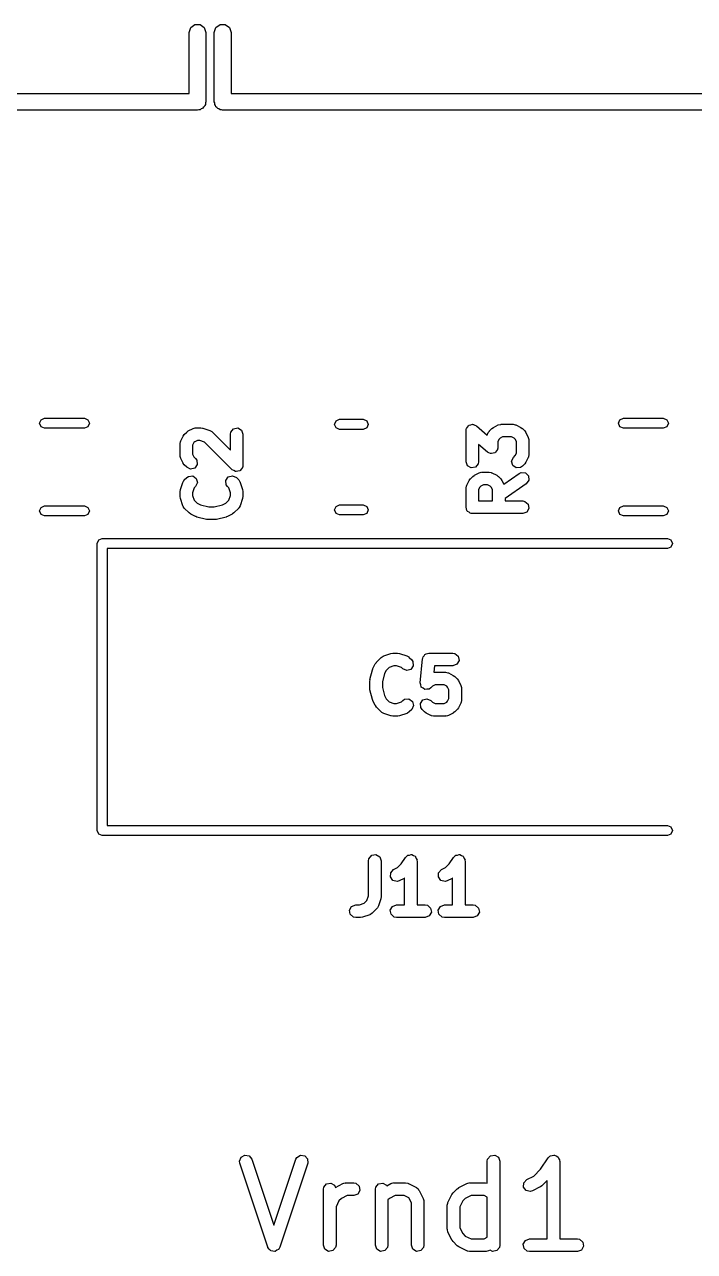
# Model space of a CAD drawing. Extents: x 83.3 to 116.7, y -116.7 to -83.3.
# Drawn here: x 95.34 to 103.32, y -116.73 to -102.11 of the extents above; entities that cross this region are included whole.
import ezdxf

# ---------------------------------------------------------------- set-up
doc = ezdxf.new("R2010")
doc.units = 0
doc.layers.add('BLACK', color=7, linetype='CONTINUOUS')

msp = doc.modelspace()

# ---------------------------------------------------------------- linework, layer by layer
at = {"layer": 'BLACK', "linetype": 'CONTINUOUS'}
for p, q in [((97.3, -102.2), (97.3191, -102.141)), ((97.3, -102.925), (97.3, -102.2)), ((97.3191, -102.141), (97.3691, -102.105)), ((97.3691, -102.105), (97.4309, -102.105)), ((97.4309, -102.105), (97.4809, -102.141)), ((97.4809, -102.141), (97.5, -102.2)), ((97.5, -102.2), (97.5, -103.025)), ((97.6, -102.2), (97.6191, -102.141)), ((97.6, -103.025), (97.6, -102.2)), ((97.6191, -102.141), (97.6691, -102.105)), ((97.6691, -102.105), (97.7309, -102.105)), ((97.7309, -102.105), (97.7809, -102.141)), ((97.7809, -102.141), (97.8, -102.2)), ((97.8, -102.2), (97.8, -102.925)), ((90.9, -102.925), (97.3, -102.925)), ((97.8, -102.925), (104.2, -102.925)), ((97.4809, -103.084), (97.4681, -103.093)), ((97.4858, -103.069), (97.4809, -103.084)), ((97.4951, -103.056), (97.4858, -103.069)), ((97.5, -103.025), (97.4951, -103.04)), ((97.4951, -103.04), (97.4951, -103.056)), ((97.6049, -103.04), (97.6, -103.025)), ((97.6049, -103.056), (97.6049, -103.04)), ((97.6142, -103.069), (97.6049, -103.056)), ((97.6191, -103.084), (97.6142, -103.069)), ((97.6319, -103.093), (97.6191, -103.084)), ((97.4, -103.125), (90.8, -103.125)), ((97.4151, -103.12), (97.4, -103.125)), ((97.4309, -103.12), (97.4151, -103.12)), ((97.4437, -103.111), (97.4309, -103.12)), ((97.4588, -103.106), (97.4437, -103.111)), ((97.4681, -103.093), (97.4588, -103.106)), ((97.6412, -103.106), (97.6319, -103.093)), ((97.6563, -103.111), (97.6412, -103.106)), ((97.6691, -103.12), (97.6563, -103.111)), ((97.6849, -103.12), (97.6691, -103.12)), ((97.7, -103.125), (97.6849, -103.12)), ((104.3, -103.125), (97.7, -103.125)), ((95.5177, -106.857), (95.5353, -106.815)), ((95.5353, -106.9), (95.5177, -106.857)), ((95.5353, -106.815), (95.5777, -106.797)), ((95.5777, -106.797), (96.0523, -106.797)), ((96.0523, -106.797), (96.0947, -106.815)), ((96.0947, -106.815), (96.1123, -106.857)), ((96.1123, -106.857), (96.0947, -106.9)), ((99.0344, -106.87), (99.052, -106.827)), ((99.052, -106.912), (99.0344, -106.87)), ((99.052, -106.827), (99.0944, -106.81)), ((99.0944, -106.81), (99.3756, -106.81)), ((99.3756, -106.81), (99.418, -106.827)), ((99.418, -106.827), (99.4356, -106.87)), ((99.4356, -106.87), (99.418, -106.912)), ((100.619, -106.903), (100.629, -106.886)), ((100.629, -106.886), (100.635, -106.884)), ((100.635, -106.884), (100.639, -106.879)), ((100.639, -106.879), (100.659, -106.876)), ((100.659, -106.876), (100.678, -106.869)), ((100.678, -106.869), (100.683, -106.871)), ((100.683, -106.871), (100.689, -106.87)), ((100.689, -106.87), (100.707, -106.88)), ((100.707, -106.88), (100.726, -106.888)), ((100.928, -106.906), (100.985, -106.877)), ((100.985, -106.877), (101.01, -106.87)), ((101.01, -106.87), (101.015, -106.871)), ((101.015, -106.871), (101.019, -106.869)), ((101.019, -106.869), (101.162, -106.869)), ((101.162, -106.869), (101.188, -106.874)), ((101.188, -106.874), (101.191, -106.877)), ((101.191, -106.877), (101.195, -106.877)), ((101.195, -106.877), (101.253, -106.906)), ((102.418, -106.857), (102.435, -106.815)), ((102.435, -106.9), (102.418, -106.857)), ((102.435, -106.815), (102.478, -106.797)), ((102.478, -106.797), (102.952, -106.797)), ((102.952, -106.797), (102.995, -106.815)), ((102.995, -106.815), (103.012, -106.857)), ((103.012, -106.857), (102.995, -106.9)), ((95.5777, -106.917), (95.5353, -106.9)), ((96.0523, -106.917), (95.5777, -106.917)), ((96.0947, -106.9), (96.0523, -106.917)), ((97.2001, -107.067), (97.2287, -107.01)), ((97.2287, -107.01), (97.242, -106.992)), ((97.242, -106.992), (97.2427, -106.991)), ((97.2427, -106.991), (97.2713, -106.962)), ((97.2713, -106.962), (97.2896, -106.949)), ((97.2896, -106.949), (97.2908, -106.948)), ((97.2908, -106.948), (97.3479, -106.919)), ((97.3479, -106.919), (97.3729, -106.912)), ((97.3729, -106.912), (97.3772, -106.913)), ((97.3772, -106.913), (97.3815, -106.911)), ((97.3815, -106.911), (97.4386, -106.911)), ((97.4386, -106.911), (97.4607, -106.915)), ((97.4607, -106.915), (97.4623, -106.915)), ((97.4623, -106.915), (97.548, -106.944)), ((97.548, -106.944), (97.5709, -106.956)), ((97.5709, -106.956), (97.5733, -106.96)), ((97.5733, -106.96), (97.5773, -106.962)), ((97.5773, -106.962), (97.7922, -107.177)), ((97.7922, -106.986), (97.7967, -106.961)), ((97.7922, -107.177), (97.7922, -106.986)), ((97.7967, -106.961), (97.8297, -106.922)), ((97.8297, -106.922), (97.8802, -106.913)), ((97.8802, -106.913), (97.9246, -106.938)), ((97.9246, -106.938), (97.9422, -106.986)), ((97.9422, -106.986), (97.9422, -107.358)), ((99.0944, -106.93), (99.052, -106.912)), ((99.3756, -106.93), (99.0944, -106.93)), ((99.418, -106.912), (99.3756, -106.93)), ((100.601, -106.944), (100.603, -106.933)), ((100.601, -107.316), (100.601, -106.944)), ((100.603, -106.93), (100.604, -106.927)), ((100.603, -106.933), (100.603, -106.93)), ((100.604, -106.927), (100.606, -106.919)), ((100.606, -106.919), (100.619, -106.903)), ((100.726, -106.888), (100.851, -106.998)), ((100.851, -106.998), (100.866, -106.968)), ((100.866, -106.968), (100.88, -106.95)), ((100.88, -106.948), (100.909, -106.92)), ((100.88, -106.95), (100.88, -106.948)), ((100.909, -106.92), (100.927, -106.907)), ((100.927, -106.907), (100.928, -106.906)), ((101.037, -107.019), (101.006, -107.034)), ((101.144, -107.019), (101.037, -107.019)), ((101.175, -107.034), (101.144, -107.019)), ((101.253, -106.906), (101.271, -106.919)), ((101.271, -106.919), (101.272, -106.92)), ((101.272, -106.92), (101.301, -106.948)), ((101.301, -106.948), (101.314, -106.967)), ((101.314, -106.967), (101.315, -106.968)), ((101.315, -106.968), (101.343, -107.025)), ((101.343, -107.025), (101.351, -107.05)), ((102.478, -106.917), (102.435, -106.9)), ((102.952, -106.917), (102.478, -106.917)), ((102.995, -106.9), (102.952, -106.917)), ((97.1922, -107.101), (97.1967, -107.075)), ((97.1922, -107.244), (97.1922, -107.101)), ((97.1967, -107.075), (97.1996, -107.072)), ((97.1996, -107.072), (97.2001, -107.067)), ((97.3574, -107.088), (97.3422, -107.118)), ((97.3422, -107.118), (97.3422, -107.226)), ((97.3687, -107.077), (97.3574, -107.088)), ((97.3992, -107.061), (97.3687, -107.077)), ((97.4264, -107.061), (97.3992, -107.061)), ((97.4838, -107.081), (97.4264, -107.061)), ((97.8141, -107.411), (97.4838, -107.081)), ((100.855, -107.201), (100.751, -107.109)), ((100.751, -107.109), (100.751, -107.316)), ((100.975, -107.17), (100.962, -107.185)), ((100.977, -107.161), (100.975, -107.17)), ((100.978, -107.159), (100.977, -107.161)), ((100.98, -107.144), (100.978, -107.155)), ((100.978, -107.155), (100.978, -107.159)), ((100.995, -107.046), (100.98, -107.076)), ((100.98, -107.076), (100.98, -107.144)), ((101.006, -107.034), (100.995, -107.046)), ((101.186, -107.046), (101.175, -107.034)), ((101.201, -107.076), (101.186, -107.046)), ((101.201, -107.212), (101.201, -107.076)), ((101.351, -107.05), (101.35, -107.054)), ((101.35, -107.054), (101.351, -107.058)), ((101.351, -107.058), (101.351, -107.23)), ((97.1937, -107.248), (97.1922, -107.244)), ((97.1927, -107.252), (97.1937, -107.248)), ((97.2001, -107.277), (97.1927, -107.252)), ((97.2287, -107.334), (97.2001, -107.277)), ((97.3422, -107.226), (97.3574, -107.256)), ((97.3574, -107.256), (97.3773, -107.276)), ((97.3773, -107.276), (97.3923, -107.298)), ((97.3923, -107.298), (97.3968, -107.349)), ((100.619, -107.364), (100.601, -107.316)), ((100.751, -107.316), (100.747, -107.341)), ((100.874, -107.208), (100.855, -107.201)), ((100.892, -107.218), (100.874, -107.208)), ((100.898, -107.217), (100.892, -107.218)), ((100.903, -107.219), (100.898, -107.217)), ((100.922, -107.213), (100.903, -107.219)), ((100.942, -107.209), (100.922, -107.213)), ((100.946, -107.205), (100.942, -107.209)), ((100.952, -107.203), (100.946, -107.205)), ((100.962, -107.185), (100.952, -107.203)), ((101.144, -107.309), (101.166, -107.263)), ((101.158, -107.359), (101.144, -107.309)), ((101.166, -107.263), (101.186, -107.243)), ((101.186, -107.243), (101.201, -107.212)), ((101.315, -107.321), (101.301, -107.339)), ((101.343, -107.263), (101.315, -107.321)), ((101.344, -107.259), (101.343, -107.263)), ((101.347, -107.256), (101.344, -107.259)), ((101.351, -107.23), (101.347, -107.256)), ((97.2299, -107.335), (97.2287, -107.334)), ((97.2427, -107.354), (97.2299, -107.335)), ((97.2713, -107.382), (97.2427, -107.354)), ((97.3178, -107.404), (97.2713, -107.382)), ((97.3673, -107.391), (97.3178, -107.404)), ((97.3968, -107.349), (97.3673, -107.391)), ((97.8346, -107.42), (97.8141, -107.411)), ((97.8541, -107.432), (97.8346, -107.42)), ((97.8575, -107.431), (97.8541, -107.432)), ((97.8606, -107.433), (97.8575, -107.431)), ((97.8824, -107.427), (97.8606, -107.433)), ((97.9047, -107.423), (97.8824, -107.427)), ((97.9069, -107.42), (97.9047, -107.423)), ((97.9102, -107.419), (97.9069, -107.42)), ((97.9231, -107.401), (97.9102, -107.419)), ((97.9376, -107.384), (97.9231, -107.401)), ((97.9385, -107.379), (97.9376, -107.384)), ((97.9396, -107.377), (97.9385, -107.379)), ((97.9422, -107.358), (97.9393, -107.374)), ((97.9393, -107.374), (97.9396, -107.377)), ((100.663, -107.389), (100.619, -107.364)), ((100.714, -107.381), (100.663, -107.389)), ((100.7, -107.477), (100.757, -107.449)), ((100.747, -107.341), (100.714, -107.381)), ((100.757, -107.449), (100.782, -107.441)), ((100.782, -107.441), (100.786, -107.442)), ((100.786, -107.442), (100.79, -107.441)), ((100.79, -107.441), (100.876, -107.441)), ((100.876, -107.441), (100.902, -107.445)), ((100.902, -107.445), (100.905, -107.448)), ((100.905, -107.448), (100.91, -107.449)), ((100.91, -107.449), (100.967, -107.477)), ((101.05, -107.582), (101.233, -107.454)), ((101.2, -107.388), (101.158, -107.359)), ((101.251, -107.384), (101.2, -107.388)), ((101.233, -107.454), (101.257, -107.443)), ((101.272, -107.369), (101.251, -107.384)), ((101.257, -107.443), (101.308, -107.448)), ((101.301, -107.34), (101.272, -107.369)), ((101.301, -107.339), (101.301, -107.34)), ((101.308, -107.448), (101.344, -107.484)), ((97.196, -107.648), (97.2246, -107.563)), ((97.2246, -107.563), (97.237, -107.54)), ((97.237, -107.54), (97.2408, -107.537)), ((97.2408, -107.537), (97.2427, -107.533)), ((97.2427, -107.533), (97.2713, -107.505)), ((97.2713, -107.505), (97.2926, -107.49)), ((97.2926, -107.49), (97.3437, -107.485)), ((97.3437, -107.485), (97.3858, -107.515)), ((97.3773, -107.611), (97.3613, -107.627)), ((97.399, -107.564), (97.3773, -107.611)), ((97.3858, -107.515), (97.399, -107.564)), ((97.7376, -107.538), (97.767, -107.496)), ((97.7421, -107.59), (97.7376, -107.538)), ((97.757, -107.611), (97.7421, -107.59)), ((97.773, -107.627), (97.757, -107.611)), ((97.767, -107.496), (97.8166, -107.483)), ((97.8166, -107.483), (97.8631, -107.505)), ((97.8631, -107.505), (97.8916, -107.533)), ((97.8916, -107.533), (97.9066, -107.555)), ((97.9066, -107.555), (97.907, -107.559)), ((97.907, -107.559), (97.9098, -107.563)), ((97.9098, -107.563), (97.9383, -107.648)), ((100.601, -107.63), (100.606, -107.604)), ((100.606, -107.604), (100.609, -107.601)), ((100.609, -107.596), (100.638, -107.539)), ((100.609, -107.601), (100.609, -107.596)), ((100.638, -107.539), (100.651, -107.521)), ((100.651, -107.521), (100.652, -107.52)), ((100.652, -107.52), (100.68, -107.491)), ((100.68, -107.491), (100.699, -107.478)), ((100.699, -107.478), (100.7, -107.477)), ((100.766, -107.617), (100.751, -107.648)), ((100.778, -107.606), (100.766, -107.617)), ((100.808, -107.591), (100.778, -107.606)), ((100.858, -107.591), (100.808, -107.591)), ((100.889, -107.606), (100.858, -107.591)), ((100.9, -107.617), (100.889, -107.606)), ((100.915, -107.648), (100.9, -107.617)), ((100.967, -107.477), (100.985, -107.49)), ((100.985, -107.49), (100.986, -107.491)), ((100.986, -107.491), (101.015, -107.52)), ((101.015, -107.52), (101.028, -107.538)), ((101.028, -107.538), (101.029, -107.539)), ((101.029, -107.539), (101.05, -107.582)), ((101.319, -107.577), (101.065, -107.755)), ((101.349, -107.535), (101.319, -107.577)), ((101.344, -107.484), (101.349, -107.535)), ((97.1922, -107.672), (97.1961, -107.65)), ((97.1922, -107.729), (97.1922, -107.672)), ((97.1927, -107.731), (97.1922, -107.729)), ((97.196, -107.753), (97.1927, -107.731)), ((97.1961, -107.65), (97.196, -107.648)), ((97.2246, -107.839), (97.196, -107.753)), ((97.3613, -107.627), (97.3422, -107.684)), ((97.3422, -107.684), (97.3422, -107.717)), ((97.3422, -107.717), (97.3613, -107.775)), ((97.7922, -107.684), (97.773, -107.627)), ((97.773, -107.775), (97.7922, -107.717)), ((97.7922, -107.717), (97.7922, -107.684)), ((97.9383, -107.753), (97.9098, -107.839)), ((97.9383, -107.648), (97.9416, -107.671)), ((97.9422, -107.729), (97.9383, -107.751)), ((97.9383, -107.751), (97.9383, -107.753)), ((97.9416, -107.671), (97.9422, -107.672)), ((97.9422, -107.672), (97.9422, -107.729)), ((100.601, -107.858), (100.601, -107.63)), ((100.751, -107.648), (100.751, -107.783)), ((100.915, -107.783), (100.915, -107.648)), ((101.065, -107.755), (101.065, -107.783)), ((95.5177, -107.902), (95.5353, -107.86)), ((95.5353, -107.945), (95.5177, -107.902)), ((95.5353, -107.86), (95.5777, -107.842)), ((95.5777, -107.842), (96.0523, -107.842)), ((96.0523, -107.842), (96.0947, -107.86)), ((96.0947, -107.86), (96.1123, -107.902)), ((96.1123, -107.902), (96.0947, -107.945)), ((97.2274, -107.842), (97.2246, -107.839)), ((97.2278, -107.847), (97.2274, -107.842)), ((97.2427, -107.868), (97.2278, -107.847)), ((97.2999, -107.925), (97.2427, -107.868)), ((97.3613, -107.775), (97.3973, -107.811)), ((97.3973, -107.811), (97.4362, -107.83)), ((97.4362, -107.83), (97.5335, -107.854)), ((97.5335, -107.854), (97.6008, -107.854)), ((97.6008, -107.854), (97.6981, -107.83)), ((97.6981, -107.83), (97.737, -107.811)), ((97.737, -107.811), (97.773, -107.775)), ((97.8916, -107.868), (97.8345, -107.925)), ((97.8935, -107.864), (97.8916, -107.868)), ((97.8973, -107.862), (97.8935, -107.864)), ((97.9098, -107.839), (97.8973, -107.862)), ((99.0344, -107.89), (99.052, -107.847)), ((99.052, -107.932), (99.0344, -107.89)), ((99.052, -107.847), (99.0944, -107.83)), ((99.0944, -107.83), (99.3756, -107.83)), ((99.3756, -107.83), (99.418, -107.847)), ((99.418, -107.847), (99.4356, -107.89)), ((99.4356, -107.89), (99.418, -107.932)), ((100.608, -107.877), (100.601, -107.858)), ((100.611, -107.896), (100.608, -107.877)), ((100.616, -107.9), (100.611, -107.896)), ((100.619, -107.907), (100.616, -107.9)), ((100.636, -107.916), (100.619, -107.907)), ((100.751, -107.783), (100.915, -107.783)), ((101.065, -107.783), (101.276, -107.783)), ((101.276, -107.783), (101.302, -107.788)), ((101.302, -107.788), (101.341, -107.821)), ((101.35, -107.872), (101.324, -107.916)), ((101.341, -107.821), (101.35, -107.872)), ((102.418, -107.902), (102.435, -107.86)), ((102.435, -107.945), (102.418, -107.902)), ((102.435, -107.86), (102.478, -107.842)), ((102.478, -107.842), (102.952, -107.842)), ((102.952, -107.842), (102.995, -107.86)), ((102.995, -107.86), (103.012, -107.902)), ((103.012, -107.902), (102.995, -107.945)), ((95.5777, -107.962), (95.5353, -107.945)), ((96.0523, -107.962), (95.5777, -107.962)), ((96.0947, -107.945), (96.0523, -107.962)), ((97.3013, -107.926), (97.2999, -107.925)), ((97.3193, -107.939), (97.3013, -107.926)), ((97.3765, -107.968), (97.3193, -107.939)), ((97.38, -107.968), (97.3765, -107.968)), ((97.3918, -107.974), (97.38, -107.968)), ((97.5061, -108.002), (97.3918, -107.974)), ((97.5096, -108.002), (97.5061, -108.002)), ((97.5243, -108.004), (97.5096, -108.002)), ((97.61, -108.004), (97.5243, -108.004)), ((97.6133, -108.003), (97.61, -108.004)), ((97.6282, -108.002), (97.6133, -108.003)), ((97.7425, -107.974), (97.6282, -108.002)), ((97.7454, -107.972), (97.7425, -107.974)), ((97.7579, -107.968), (97.7454, -107.972)), ((97.815, -107.939), (97.7579, -107.968)), ((97.8161, -107.938), (97.815, -107.939)), ((97.8345, -107.925), (97.8161, -107.938)), ((99.0944, -107.95), (99.052, -107.932)), ((99.3756, -107.95), (99.0944, -107.95)), ((99.418, -107.932), (99.3756, -107.95)), ((100.651, -107.929), (100.636, -107.916)), ((100.66, -107.931), (100.651, -107.929)), ((100.663, -107.932), (100.66, -107.931)), ((100.666, -107.932), (100.663, -107.932)), ((100.676, -107.933), (100.666, -107.932)), ((101.276, -107.933), (100.676, -107.933)), ((101.324, -107.916), (101.276, -107.933)), ((102.478, -107.962), (102.435, -107.945)), ((102.952, -107.962), (102.478, -107.962)), ((102.995, -107.945), (102.952, -107.962)), ((96.205, -108.29), (96.2226, -108.248)), ((96.205, -111.71), (96.205, -108.29)), ((96.2226, -108.248), (96.265, -108.23)), ((96.265, -108.23), (103, -108.23)), ((103, -108.23), (103.042, -108.248)), ((103.042, -108.332), (103, -108.35)), ((103.042, -108.248), (103.06, -108.29)), ((103.06, -108.29), (103.042, -108.332)), ((103, -108.35), (96.325, -108.35)), ((96.325, -108.35), (96.325, -111.65)), ((99.5327, -109.704), (99.5898, -109.647)), ((99.5898, -109.647), (99.6112, -109.632)), ((99.6112, -109.632), (99.6156, -109.632)), ((99.6156, -109.632), (99.6191, -109.629)), ((99.6191, -109.629), (99.7049, -109.6)), ((99.7049, -109.6), (99.727, -109.597)), ((99.727, -109.597), (99.7286, -109.596)), ((99.7286, -109.596), (99.7857, -109.596)), ((99.7857, -109.596), (99.8078, -109.6)), ((99.8078, -109.6), (99.8094, -109.6)), ((99.8094, -109.6), (99.8951, -109.629)), ((99.8951, -109.629), (99.9181, -109.641)), ((99.9181, -109.641), (99.9204, -109.645)), ((99.9204, -109.645), (99.9245, -109.647)), ((99.9245, -109.647), (99.953, -109.676)), ((100.054, -109.95), (100.083, -109.664)), ((100.083, -109.658), (100.085, -109.656)), ((100.084, -109.66), (100.083, -109.658)), ((100.083, -109.664), (100.084, -109.66)), ((100.085, -109.656), (100.09, -109.639)), ((100.09, -109.639), (100.101, -109.628)), ((100.101, -109.628), (100.109, -109.614)), ((100.109, -109.614), (100.119, -109.61)), ((100.119, -109.61), (100.126, -109.603)), ((100.126, -109.603), (100.142, -109.602)), ((100.142, -109.602), (100.157, -109.596)), ((100.157, -109.596), (100.443, -109.596)), ((100.443, -109.596), (100.469, -109.601)), ((100.469, -109.601), (100.508, -109.634)), ((100.508, -109.634), (100.517, -109.684)), ((99.4558, -109.91), (99.4844, -109.796)), ((99.4844, -109.796), (99.4897, -109.784)), ((99.4897, -109.784), (99.4901, -109.781)), ((99.4901, -109.781), (99.5186, -109.724)), ((99.5186, -109.724), (99.532, -109.706)), ((99.532, -109.706), (99.5327, -109.704)), ((99.6474, -109.802), (99.6279, -109.84)), ((99.6834, -109.766), (99.6474, -109.802)), ((99.7407, -109.746), (99.6834, -109.766)), ((99.7735, -109.746), (99.7407, -109.746)), ((99.8309, -109.766), (99.7735, -109.746)), ((99.847, -109.782), (99.8309, -109.766)), ((99.8935, -109.803), (99.847, -109.782)), ((99.943, -109.79), (99.8935, -109.803)), ((99.9724, -109.748), (99.943, -109.79)), ((99.953, -109.676), (99.968, -109.697)), ((99.968, -109.697), (99.9724, -109.748)), ((100.225, -109.746), (100.217, -109.825)), ((100.443, -109.746), (100.225, -109.746)), ((100.491, -109.729), (100.443, -109.746)), ((100.517, -109.684), (100.491, -109.729)), ((99.4536, -109.929), (99.4562, -109.914)), ((99.4536, -110.014), (99.4536, -109.929)), ((99.4562, -109.914), (99.4558, -109.91)), ((99.6279, -109.84), (99.6036, -109.938)), ((99.6036, -109.938), (99.6036, -110.005)), ((100.054, -109.951), (100.054, -109.95)), ((100.054, -109.95), (100.054, -109.95)), ((100.06, -109.975), (100.054, -109.951)), ((100.217, -109.825), (100.357, -109.825)), ((100.357, -109.825), (100.383, -109.83)), ((100.383, -109.83), (100.386, -109.832)), ((100.386, -109.832), (100.391, -109.833)), ((100.391, -109.833), (100.448, -109.861)), ((100.448, -109.861), (100.466, -109.875)), ((100.466, -109.875), (100.467, -109.876)), ((100.467, -109.876), (100.496, -109.904)), ((100.496, -109.904), (100.509, -109.922)), ((100.509, -109.922), (100.51, -109.924)), ((100.51, -109.924), (100.539, -109.981)), ((99.4548, -110.018), (99.4536, -110.014)), ((99.4558, -110.032), (99.4548, -110.018)), ((99.4844, -110.147), (99.4558, -110.032)), ((99.6036, -110.005), (99.6279, -110.102)), ((99.6279, -110.102), (99.6474, -110.141)), ((100.067, -109.999), (100.06, -109.975)), ((100.067, -110), (100.067, -109.999)), ((100.088, -110.015), (100.067, -110)), ((100.067, -110), (100.067, -110)), ((100.108, -110.029), (100.088, -110.015)), ((100.109, -110.029), (100.108, -110.029)), ((100.134, -110.027), (100.109, -110.03)), ((100.109, -110.03), (100.109, -110.029)), ((100.159, -110.026), (100.134, -110.027)), ((100.16, -110.025), (100.159, -110.026)), ((100.182, -110.01), (100.16, -110.025)), ((100.16, -110.025), (100.16, -110.025)), ((100.202, -109.99), (100.182, -110.01)), ((100.232, -109.975), (100.202, -109.99)), ((100.339, -109.975), (100.232, -109.975)), ((100.37, -109.99), (100.339, -109.975)), ((100.381, -110.002), (100.37, -109.99)), ((100.396, -110.032), (100.381, -110.002)), ((100.396, -110.139), (100.396, -110.032)), ((100.539, -109.981), (100.546, -110.006)), ((100.546, -110.006), (100.545, -110.01)), ((100.545, -110.01), (100.546, -110.014)), ((100.546, -110.014), (100.546, -110.157)), ((99.4864, -110.15), (99.4844, -110.147)), ((99.4901, -110.162), (99.4864, -110.15)), ((99.5186, -110.219), (99.4901, -110.162)), ((99.5198, -110.22), (99.5186, -110.219)), ((99.5327, -110.239), (99.5198, -110.22)), ((99.5898, -110.296), (99.5327, -110.239)), ((99.6474, -110.141), (99.6834, -110.177)), ((99.6834, -110.177), (99.7407, -110.196)), ((99.7407, -110.196), (99.7735, -110.196)), ((99.7735, -110.196), (99.8309, -110.177)), ((99.8309, -110.177), (99.847, -110.161)), ((99.847, -110.161), (99.8683, -110.146)), ((99.8683, -110.146), (99.9194, -110.142)), ((99.9194, -110.142), (99.9614, -110.171)), ((99.9747, -110.221), (99.953, -110.267)), ((99.9614, -110.171), (99.9747, -110.221)), ((100.056, -110.195), (100.086, -110.153)), ((100.061, -110.246), (100.056, -110.195)), ((100.076, -110.267), (100.061, -110.246)), ((100.086, -110.153), (100.135, -110.14)), ((100.135, -110.14), (100.182, -110.161)), ((100.182, -110.161), (100.202, -110.181)), ((100.202, -110.181), (100.232, -110.196)), ((100.232, -110.196), (100.339, -110.196)), ((100.339, -110.196), (100.37, -110.181)), ((100.37, -110.181), (100.381, -110.17)), ((100.381, -110.17), (100.396, -110.139)), ((100.51, -110.248), (100.497, -110.266)), ((100.539, -110.191), (100.51, -110.248)), ((100.542, -110.183), (100.539, -110.186)), ((100.539, -110.186), (100.539, -110.191)), ((100.546, -110.157), (100.542, -110.183)), ((99.5939, -110.298), (99.5898, -110.296)), ((99.5962, -110.302), (99.5939, -110.298)), ((99.6191, -110.314), (99.5962, -110.302)), ((99.7049, -110.343), (99.6191, -110.314)), ((99.7065, -110.343), (99.7049, -110.343)), ((99.7286, -110.346), (99.7065, -110.343)), ((99.7857, -110.346), (99.7286, -110.346)), ((99.7873, -110.346), (99.7857, -110.346)), ((99.8094, -110.343), (99.7873, -110.346)), ((99.8951, -110.314), (99.8094, -110.343)), ((99.8987, -110.311), (99.8951, -110.314)), ((99.9031, -110.311), (99.8987, -110.311)), ((99.9245, -110.296), (99.9031, -110.311)), ((99.953, -110.267), (99.9245, -110.296)), ((100.104, -110.296), (100.076, -110.267)), ((100.106, -110.297), (100.104, -110.296)), ((100.124, -110.31), (100.106, -110.297)), ((100.181, -110.339), (100.124, -110.31)), ((100.185, -110.339), (100.181, -110.339)), ((100.189, -110.342), (100.185, -110.339)), ((100.214, -110.346), (100.189, -110.342)), ((100.357, -110.346), (100.214, -110.346)), ((100.361, -110.345), (100.357, -110.346)), ((100.366, -110.346), (100.361, -110.345)), ((100.391, -110.339), (100.366, -110.346)), ((100.448, -110.31), (100.391, -110.339)), ((100.449, -110.309), (100.448, -110.31)), ((100.467, -110.296), (100.449, -110.309)), ((100.496, -110.267), (100.467, -110.296)), ((100.497, -110.266), (100.496, -110.267)), ((96.2226, -111.752), (96.205, -111.71)), ((96.325, -111.65), (103, -111.65)), ((103, -111.65), (103.042, -111.668)), ((103.042, -111.668), (103.06, -111.71)), ((103.06, -111.71), (103.042, -111.752)), ((96.265, -111.77), (96.2226, -111.752)), ((103, -111.77), (96.265, -111.77)), ((103.042, -111.752), (103, -111.77)), ((99.4768, -112.006), (99.5273, -111.998)), ((99.5273, -111.998), (99.5717, -112.023)), ((99.9054, -112.006), (99.9268, -112.003)), ((99.9268, -112.003), (99.9477, -111.997)), ((99.9477, -111.997), (99.9516, -111.998)), ((99.9516, -111.998), (99.9559, -111.998)), ((99.9559, -111.998), (99.9747, -112.008)), ((100.477, -112.006), (100.498, -112.003)), ((100.498, -112.003), (100.519, -111.997)), ((100.519, -111.997), (100.523, -111.998)), ((100.523, -111.998), (100.527, -111.998)), ((100.527, -111.998), (100.546, -112.008)), ((99.4393, -112.071), (99.4438, -112.046)), ((99.4393, -112.488), (99.4393, -112.071)), ((99.4438, -112.046), (99.4768, -112.006)), ((99.5717, -112.023), (99.5893, -112.071)), ((99.5893, -112.071), (99.5893, -112.5)), ((99.7841, -112.153), (99.8274, -112.109)), ((99.8274, -112.109), (99.8805, -112.03)), ((99.8805, -112.03), (99.8984, -112.011)), ((99.8984, -112.011), (99.9026, -112.01)), ((99.9026, -112.01), (99.9054, -112.006)), ((99.9747, -112.008), (99.9947, -112.017)), ((99.9947, -112.017), (99.9966, -112.021)), ((99.9966, -112.021), (100, -112.023)), ((100, -112.023), (100.008, -112.044)), ((100.008, -112.044), (100.017, -112.063)), ((100.017, -112.063), (100.016, -112.067)), ((100.016, -112.067), (100.018, -112.071)), ((100.018, -112.071), (100.018, -112.596)), ((100.356, -112.153), (100.399, -112.109)), ((100.399, -112.109), (100.452, -112.03)), ((100.452, -112.03), (100.47, -112.011)), ((100.47, -112.011), (100.474, -112.01)), ((100.474, -112.01), (100.477, -112.006)), ((100.546, -112.008), (100.566, -112.017)), ((100.566, -112.017), (100.568, -112.021)), ((100.568, -112.021), (100.572, -112.023)), ((100.572, -112.023), (100.579, -112.044)), ((100.579, -112.044), (100.589, -112.063)), ((100.589, -112.063), (100.588, -112.067)), ((100.588, -112.067), (100.589, -112.071)), ((100.589, -112.071), (100.589, -112.596)), ((99.6995, -112.264), (99.7026, -112.213)), ((99.7301, -112.305), (99.6995, -112.264)), ((99.7026, -112.213), (99.7379, -112.176)), ((99.7379, -112.176), (99.7841, -112.153)), ((99.8621, -112.281), (99.805, -112.31)), ((99.8632, -112.28), (99.8621, -112.281)), ((99.8679, -112.277), (99.8632, -112.28)), ((99.8679, -112.596), (99.8679, -112.277)), ((100.271, -112.264), (100.274, -112.213)), ((100.302, -112.305), (100.271, -112.264)), ((100.274, -112.213), (100.309, -112.176)), ((100.309, -112.176), (100.356, -112.153)), ((100.434, -112.281), (100.376, -112.31)), ((100.435, -112.28), (100.434, -112.281)), ((100.439, -112.277), (100.435, -112.28)), ((100.439, -112.596), (100.439, -112.277)), ((99.78, -112.317), (99.7301, -112.305)), ((99.805, -112.31), (99.78, -112.317)), ((100.351, -112.317), (100.302, -112.305)), ((100.376, -112.31), (100.351, -112.317)), ((99.3307, -112.596), (99.3881, -112.577)), ((99.3881, -112.577), (99.4202, -112.545)), ((99.4202, -112.545), (99.4393, -112.488)), ((99.5854, -112.524), (99.5569, -112.609)), ((99.5893, -112.5), (99.5854, -112.522)), ((99.5854, -112.522), (99.5854, -112.524)), ((99.2119, -112.658), (99.2375, -112.614)), ((99.2208, -112.709), (99.2119, -112.658)), ((99.2601, -112.742), (99.2208, -112.709)), ((99.2375, -112.614), (99.2857, -112.596)), ((99.2857, -112.596), (99.3307, -112.596)), ((99.4523, -112.714), (99.3666, -112.743)), ((99.4558, -112.711), (99.4523, -112.714)), ((99.4603, -112.711), (99.4558, -112.711)), ((99.4816, -112.696), (99.4603, -112.711)), ((99.5387, -112.639), (99.4816, -112.696)), ((99.5406, -112.635), (99.5387, -112.639)), ((99.5445, -112.632), (99.5406, -112.635)), ((99.5569, -112.609), (99.5445, -112.632)), ((99.6976, -112.658), (99.7232, -112.614)), ((99.7065, -112.709), (99.6976, -112.658)), ((99.7458, -112.742), (99.7065, -112.709)), ((99.7232, -112.614), (99.7714, -112.596)), ((99.7714, -112.596), (99.8679, -112.596)), ((100.018, -112.596), (100.114, -112.596)), ((100.114, -112.596), (100.14, -112.601)), ((100.162, -112.729), (100.114, -112.746)), ((100.14, -112.601), (100.179, -112.634)), ((100.188, -112.684), (100.162, -112.729)), ((100.179, -112.634), (100.188, -112.684)), ((100.269, -112.658), (100.295, -112.614)), ((100.278, -112.709), (100.269, -112.658)), ((100.317, -112.742), (100.278, -112.709)), ((100.295, -112.614), (100.343, -112.596)), ((100.343, -112.596), (100.439, -112.596)), ((100.589, -112.596), (100.686, -112.596)), ((100.686, -112.596), (100.711, -112.601)), ((100.734, -112.729), (100.686, -112.746)), ((100.711, -112.601), (100.751, -112.634)), ((100.76, -112.684), (100.734, -112.729)), ((100.751, -112.634), (100.76, -112.684)), ((99.2857, -112.746), (99.2601, -112.742)), ((99.3429, -112.746), (99.2857, -112.746)), ((99.3444, -112.746), (99.3429, -112.746)), ((99.3666, -112.743), (99.3444, -112.746)), ((99.7714, -112.746), (99.7458, -112.742)), ((100.114, -112.746), (99.7714, -112.746)), ((100.343, -112.746), (100.317, -112.742)), ((100.686, -112.746), (100.343, -112.746)), ((97.9012, -115.65), (97.9201, -115.603)), ((97.905, -115.676), (97.9012, -115.65)), ((97.9201, -115.603), (97.9652, -115.578)), ((97.9652, -115.578), (98.0155, -115.588)), ((98.0155, -115.588), (98.0473, -115.629)), ((98.0473, -115.629), (98.3095, -116.415)), ((98.3095, -116.415), (98.5717, -115.629)), ((98.5717, -115.629), (98.5841, -115.606)), ((98.5841, -115.606), (98.6278, -115.579)), ((98.6278, -115.579), (98.6786, -115.586)), ((98.6786, -115.586), (98.7126, -115.625)), ((98.7126, -115.625), (98.714, -115.676)), ((100.854, -115.652), (100.858, -115.627)), ((100.854, -115.914), (100.854, -115.652)), ((100.858, -115.627), (100.891, -115.587)), ((100.891, -115.587), (100.942, -115.579)), ((100.942, -115.579), (100.986, -115.604)), ((100.986, -115.604), (101.004, -115.652)), ((101.004, -115.652), (101.004, -116.652)), ((101.489, -115.747), (101.58, -115.611)), ((101.58, -115.611), (101.598, -115.592)), ((101.598, -115.592), (101.603, -115.591)), ((101.603, -115.591), (101.605, -115.587)), ((101.605, -115.587), (101.627, -115.584)), ((101.627, -115.584), (101.648, -115.578)), ((101.648, -115.578), (101.652, -115.579)), ((101.652, -115.579), (101.656, -115.579)), ((101.656, -115.579), (101.675, -115.589)), ((101.675, -115.589), (101.695, -115.598)), ((101.695, -115.598), (101.697, -115.602)), ((101.697, -115.602), (101.7, -115.604)), ((101.7, -115.604), (101.708, -115.625)), ((101.708, -115.625), (101.717, -115.644)), ((101.717, -115.644), (101.716, -115.648)), ((101.716, -115.648), (101.718, -115.652)), ((101.718, -115.652), (101.718, -116.577)), ((98.2384, -116.676), (97.905, -115.676)), ((98.714, -115.676), (98.3807, -116.676)), ((101.408, -115.829), (101.489, -115.747)), ((98.9057, -115.96), (98.9387, -115.921)), ((98.9387, -115.921), (98.9892, -115.912)), ((98.9892, -115.912), (99.0336, -115.938)), ((99.0336, -115.938), (99.0431, -115.964)), ((99.0431, -115.964), (99.1331, -115.919)), ((99.1331, -115.919), (99.1581, -115.911)), ((99.1581, -115.911), (99.1625, -115.912)), ((99.1625, -115.912), (99.1667, -115.911)), ((99.1667, -115.911), (99.2619, -115.911)), ((99.2619, -115.911), (99.2876, -115.915)), ((99.2876, -115.915), (99.3269, -115.948)), ((99.3269, -115.948), (99.3358, -115.999)), ((99.5248, -115.96), (99.5577, -115.921)), ((99.5577, -115.921), (99.6083, -115.912)), ((99.6083, -115.912), (99.6527, -115.938)), ((99.6527, -115.938), (99.6549, -115.943)), ((99.6549, -115.943), (99.7046, -115.919)), ((99.7046, -115.919), (99.7295, -115.911)), ((99.7295, -115.911), (99.7339, -115.912)), ((99.7339, -115.912), (99.7381, -115.911)), ((99.7381, -115.911), (99.881, -115.911)), ((99.881, -115.911), (99.9066, -115.915)), ((99.9066, -115.915), (99.91, -115.918)), ((99.91, -115.918), (99.9145, -115.919)), ((99.9145, -115.919), (100.01, -115.966)), ((100.514, -115.966), (100.609, -115.919)), ((100.609, -115.919), (100.634, -115.911)), ((100.634, -115.911), (100.639, -115.912)), ((100.639, -115.912), (100.643, -115.911)), ((100.643, -115.911), (100.833, -115.911)), ((100.833, -115.911), (100.854, -115.914)), ((101.285, -115.959), (101.288, -115.908)), ((101.288, -115.908), (101.324, -115.871)), ((101.324, -115.871), (101.408, -115.829)), ((101.505, -115.944), (101.487, -115.956)), ((101.568, -115.881), (101.505, -115.944)), ((101.568, -116.577), (101.568, -115.881)), ((98.9012, -115.986), (98.9057, -115.96)), ((98.9012, -116.652), (98.9012, -115.986)), ((99.1159, -116.095), (99.0854, -116.125)), ((99.1844, -116.061), (99.1159, -116.095)), ((99.2619, -116.061), (99.1844, -116.061)), ((99.3101, -116.043), (99.2619, -116.061)), ((99.3358, -115.999), (99.3101, -116.043)), ((99.5202, -115.986), (99.5248, -115.96)), ((99.5202, -116.652), (99.5202, -115.986)), ((99.6873, -116.095), (99.6702, -116.112)), ((99.7558, -116.061), (99.6873, -116.095)), ((99.8632, -116.061), (99.7558, -116.061)), ((99.9203, -116.089), (99.8632, -116.061)), ((99.9488, -116.146), (99.9203, -116.089)), ((100.01, -115.966), (100.031, -115.982)), ((100.031, -115.982), (100.035, -115.992)), ((100.035, -115.992), (100.043, -116)), ((100.043, -116), (100.091, -116.095)), ((100.091, -116.095), (100.098, -116.12)), ((100.385, -116.143), (100.433, -116.047)), ((100.433, -116.047), (100.446, -116.029)), ((100.446, -116.029), (100.447, -116.028)), ((100.447, -116.028), (100.495, -115.98)), ((100.495, -115.98), (100.513, -115.967)), ((100.513, -115.967), (100.514, -115.966)), ((100.592, -116.095), (100.562, -116.125)), ((100.661, -116.061), (100.592, -116.095)), ((100.816, -116.061), (100.661, -116.061)), ((100.854, -116.08), (100.816, -116.061)), ((100.854, -116.558), (100.854, -116.08)), ((101.316, -116.001), (101.285, -115.959)), ((101.366, -116.013), (101.316, -116.001)), ((101.391, -116.005), (101.366, -116.013)), ((101.486, -115.958), (101.391, -116.005)), ((101.487, -115.956), (101.486, -115.958)), ((99.0854, -116.125), (99.0512, -116.194)), ((99.0512, -116.194), (99.0512, -116.652)), ((99.6702, -116.112), (99.6702, -116.652)), ((99.9488, -116.652), (99.9488, -116.146)), ((100.098, -116.12), (100.097, -116.124)), ((100.097, -116.124), (100.099, -116.129)), ((100.099, -116.129), (100.099, -116.652)), ((100.377, -116.176), (100.382, -116.151)), ((100.377, -116.462), (100.377, -116.176)), ((100.382, -116.151), (100.385, -116.147)), ((100.385, -116.147), (100.385, -116.143)), ((100.562, -116.125), (100.527, -116.194)), ((100.527, -116.194), (100.527, -116.444)), ((100.379, -116.466), (100.377, -116.462)), ((100.378, -116.47), (100.379, -116.466)), ((100.385, -116.495), (100.378, -116.47)), ((100.433, -116.591), (100.385, -116.495)), ((100.527, -116.444), (100.562, -116.513)), ((100.562, -116.513), (100.592, -116.543)), ((98.2397, -116.678), (98.2384, -116.676)), ((98.2398, -116.68), (98.2397, -116.678)), ((98.2555, -116.698), (98.2398, -116.68)), ((98.3807, -116.676), (98.3683, -116.699)), ((98.9187, -116.701), (98.9012, -116.652)), ((99.0467, -116.678), (99.0137, -116.717)), ((99.0512, -116.652), (99.0467, -116.678)), ((99.5378, -116.701), (99.5202, -116.652)), ((99.6657, -116.678), (99.6327, -116.717)), ((99.6702, -116.652), (99.6657, -116.678)), ((99.9664, -116.701), (99.9488, -116.652)), ((100.094, -116.678), (100.061, -116.717)), ((100.099, -116.652), (100.094, -116.678)), ((100.434, -116.592), (100.433, -116.591)), ((100.447, -116.61), (100.434, -116.592)), ((100.495, -116.658), (100.447, -116.61)), ((100.496, -116.658), (100.495, -116.658)), ((100.514, -116.672), (100.496, -116.658)), ((100.609, -116.719), (100.514, -116.672)), ((100.592, -116.543), (100.661, -116.577)), ((100.661, -116.577), (100.816, -116.577)), ((100.816, -116.577), (100.854, -116.558)), ((100.999, -116.678), (100.966, -116.717)), ((101.004, -116.652), (100.999, -116.678)), ((101.283, -116.639), (101.309, -116.595)), ((101.292, -116.69), (101.283, -116.639)), ((101.309, -116.595), (101.357, -116.577)), ((101.357, -116.577), (101.568, -116.577)), ((101.718, -116.577), (101.929, -116.577)), ((101.929, -116.577), (101.954, -116.582)), ((101.954, -116.582), (101.994, -116.615)), ((102.002, -116.665), (101.977, -116.71)), ((101.994, -116.615), (102.002, -116.665)), ((98.2703, -116.716), (98.2555, -116.698)), ((98.2724, -116.717), (98.2703, -116.716)), ((98.2738, -116.718), (98.2724, -116.717)), ((98.2973, -116.722), (98.2738, -116.718)), ((98.3205, -116.727), (98.2973, -116.722)), ((98.3224, -116.726), (98.3205, -116.727)), ((98.3246, -116.726), (98.3224, -116.726)), ((98.3448, -116.713), (98.3246, -116.726)), ((98.3656, -116.702), (98.3448, -116.713)), ((98.3664, -116.7), (98.3656, -116.702)), ((98.3683, -116.699), (98.3664, -116.7)), ((98.9632, -116.726), (98.9187, -116.701)), ((99.0137, -116.717), (98.9632, -116.726)), ((99.5822, -116.726), (99.5378, -116.701)), ((99.6327, -116.717), (99.5822, -116.726)), ((100.011, -116.726), (99.9664, -116.701)), ((100.061, -116.717), (100.011, -116.726)), ((100.614, -116.72), (100.609, -116.719)), ((100.617, -116.723), (100.614, -116.72)), ((100.643, -116.727), (100.617, -116.723)), ((100.833, -116.727), (100.643, -116.727)), ((100.838, -116.726), (100.833, -116.727)), ((100.842, -116.727), (100.838, -116.726)), ((100.867, -116.719), (100.842, -116.727)), ((100.887, -116.71), (100.867, -116.719)), ((100.916, -116.726), (100.887, -116.71)), ((100.966, -116.717), (100.916, -116.726)), ((101.331, -116.723), (101.292, -116.69)), ((101.357, -116.727), (101.331, -116.723)), ((101.929, -116.727), (101.357, -116.727)), ((101.977, -116.71), (101.929, -116.727))]:
    msp.add_line(p, q, dxfattribs=at)

doc.saveas('drawing.dxf')
